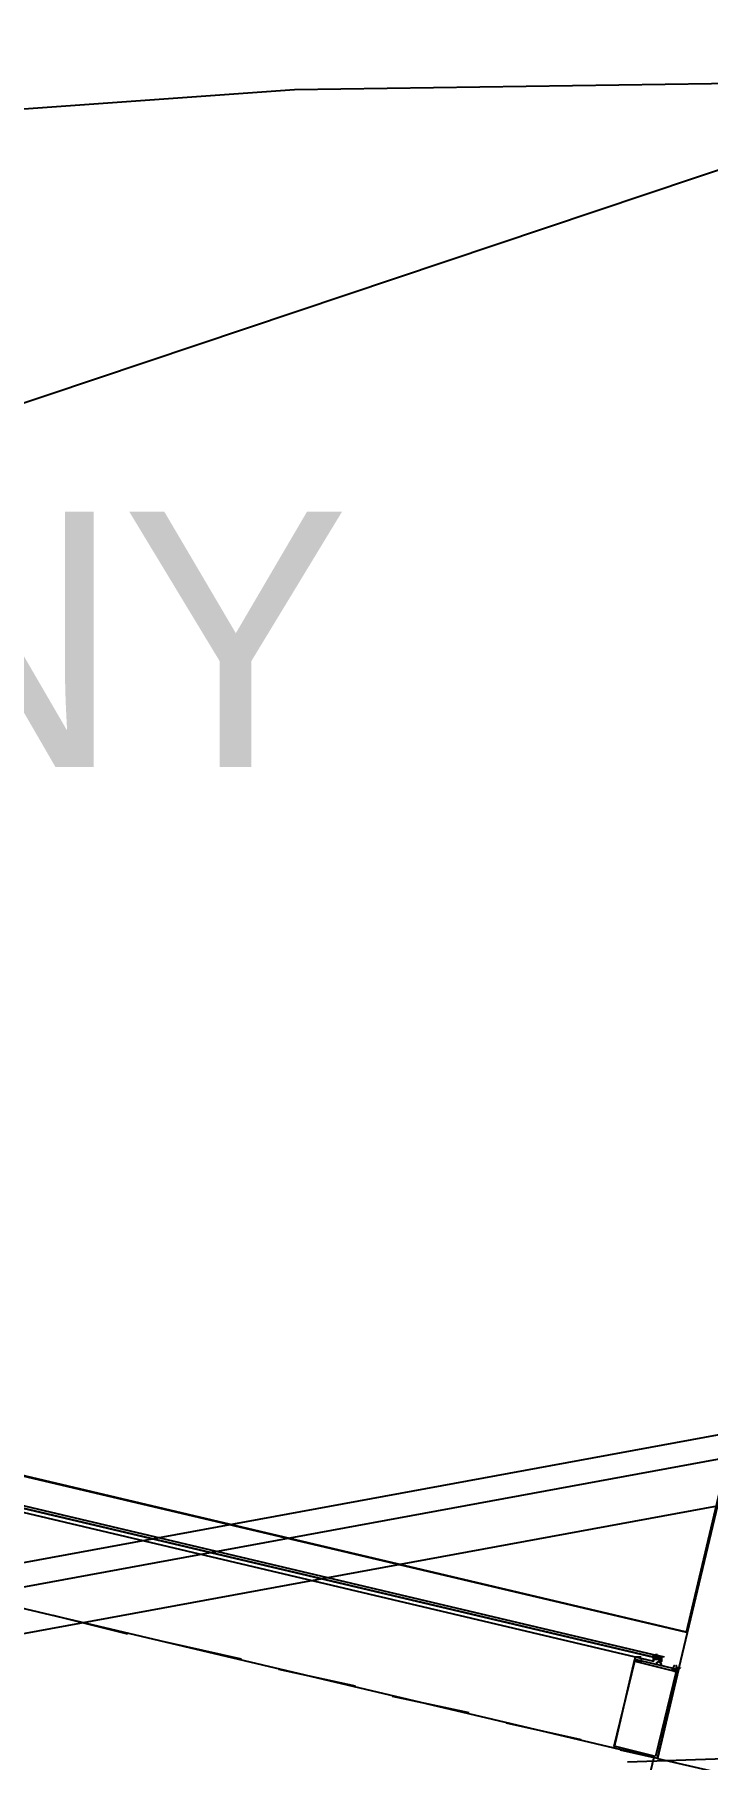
# Model space of a CAD drawing. Header units: feet. Extents: x -84 to 198, y -22 to 181.
# Drawn here: x 86.13 to 90.47, y 149.06 to 160.18 of the extents above; entities that cross this region are included whole.
import ezdxf
from ezdxf.enums import TextEntityAlignment as Align

# ---------------------------------------------------------------- set-up
doc = ezdxf.new("R2010")
doc.units = ezdxf.units.FT
for name, color, linetype in [('A-AREA-UNIDAD', 30, 'CONTINUOUS'), ('A-LINEA', 7, 'CONTINUOUS'), ('A-TEXTO-PDF', 3, 'CONTINUOUS')]:
    doc.layers.add(name, color=color, linetype=linetype)

msp = doc.modelspace()

# ---------------------------------------------------------------- linework, layer by layer
at = {"layer": 'A-AREA-UNIDAD'}
msp.add_lwpolyline([(89.952, 149.0489), (91.52, 149.1022), (92.72, 148.8533), (93.568, 152.4622), (91.808, 152.8889), (91.92, 154.3289), (91.68, 154.4533), (91.68, 155.5378), (92.64, 159.7689), (92.88, 159.8933), (87.808, 159.8222), (83.328, 159.5022), (74.56, 158.2222)], dxfattribs=at)
at = {"layer": 'A-LINEA'}
for p, q in [((93.1212, 160.1706), (36.6895, 141.2395)), ((118.2654, 156.262), (36.6895, 141.2395)), ((118.2654, 156.262), (36.6895, 141.2395)), ((118.2654, 156.262), (36.6895, 141.2395)), ((118.2188, 156.0962), (36.7876, 141.1026)), ((118.1216, 155.7773), (36.9919, 140.8393)), ((90.1467, 149.0711), (91.4533, 154.5778)), ((90.3333, 149.8844), (75.4933, 153.3911)), ((89.8667, 149.1378), (85.52, 150.1644)), ((86.7333, 149.8711), (86.2533, 149.9911)), ((87.4667, 149.7111), (86.9867, 149.8178)), ((90.12, 149.7378), (90.12, 149.7378)), ((90.12, 149.7378), (90.12, 149.7378)), ((90.12, 149.7378), (90.1333, 149.7378)), ((90.12, 149.7378), (90.12, 149.7378)), ((90.12, 149.7378), (90.1333, 149.7378)), ((90.12, 149.7378), (90.12, 149.7244)), ((90.1333, 149.7244), (90.12, 149.7378)), ((90.12, 149.7244), (90.12, 149.7244)), ((90.12, 149.7244), (90.12, 149.7111)), ((90.1333, 149.7244), (90.12, 149.7244)), ((90.12, 149.7244), (90.12, 149.7244)), ((90.12, 149.7244), (90.12, 149.7244)), ((90.12, 149.7244), (90.12, 149.7244)), ((90.12, 149.7244), (90.12, 149.7244)), ((90.12, 149.7244), (90.12, 149.7244)), ((90.12, 149.7244), (90.12, 149.7244)), ((90.1333, 149.7244), (90.12, 149.7244)), ((90.12, 149.7244), (90.12, 149.7244)), ((90.12, 149.7244), (90.12, 149.7244)), ((90.12, 149.7244), (90.12, 149.7244)), ((90.12, 149.7244), (90.12, 149.7244)), ((90.12, 149.7244), (90.12, 149.7244)), ((90.12, 149.7244), (90.12, 149.7244)), ((90.12, 149.7111), (90.12, 149.7111)), ((90.12, 149.7111), (90.12, 149.7111)), ((90.12, 149.7111), (90.12, 149.7111)), ((90.12, 149.7111), (90.12, 149.7111)), ((90.12, 149.7111), (90.12, 149.7111)), ((90.12, 149.7111), (90.12, 149.7111)), ((90.12, 149.7111), (90.12, 149.6978)), ((90.12, 149.7111), (90.12, 149.7111)), ((90.12, 149.7111), (90.12, 149.6978)), ((90.12, 149.7111), (90.12, 149.6978)), ((90.12, 149.7111), (90.12, 149.7111)), ((90.12, 149.7111), (90.12, 149.7111)), ((90.12, 149.7111), (90.12, 149.7111)), ((90.12, 149.7111), (90.12, 149.7111)), ((90.12, 149.7111), (90.12, 149.7111)), ((90.12, 149.7111), (90.12, 149.7111)), ((90.12, 149.7111), (90.1333, 149.7111)), ((90.12, 149.7111), (90.12, 149.7111)), ((90.12, 149.6978), (90.12, 149.6978)), ((90.12, 149.6978), (90.12, 149.6978)), ((90.133, 149.7383), (90.1894, 149.725)), ((90.1333, 149.7378), (90.1333, 149.7378)), ((90.1333, 149.7378), (90.1333, 149.7244)), ((90.1333, 149.7378), (90.1333, 149.7378)), ((90.1333, 149.7378), (90.1333, 149.7378)), ((90.1333, 149.7378), (90.1333, 149.7378)), ((90.1333, 149.7378), (90.1333, 149.7378)), ((90.1333, 149.7378), (90.1333, 149.7378)), ((90.1333, 149.7378), (90.1333, 149.7378)), ((90.1333, 149.7378), (90.1333, 149.7378)), ((90.1333, 149.7378), (90.1333, 149.7378)), ((90.1467, 149.7378), (90.1333, 149.7378)), ((90.1333, 149.7378), (90.1333, 149.7378)), ((90.1333, 149.7378), (90.1333, 149.7378)), ((90.1467, 149.7378), (90.1333, 149.7378)), ((90.1333, 149.7378), (90.1333, 149.7378)), ((90.1333, 149.7378), (90.1333, 149.7378)), ((90.1333, 149.7378), (90.1333, 149.7378)), ((90.1333, 149.7378), (90.1333, 149.7378)), ((90.1333, 149.7378), (90.1333, 149.7378)), ((90.1333, 149.7378), (90.1333, 149.7378)), ((90.1333, 149.7244), (90.1333, 149.7378)), ((90.1333, 149.7378), (90.1333, 149.7378)), ((90.1333, 149.7378), (90.1333, 149.7378)), ((90.1333, 149.7378), (90.1333, 149.7378)), ((90.1333, 149.7378), (90.1333, 149.7378)), ((90.1333, 149.7378), (90.1333, 149.7378)), ((90.1333, 149.7378), (90.1333, 149.7378)), ((90.1333, 149.7244), (90.1333, 149.7244)), ((90.1333, 149.7244), (90.1333, 149.7244)), ((90.1333, 149.7244), (90.1333, 149.7244)), ((90.1333, 149.7244), (90.1333, 149.7244)), ((90.1333, 149.7244), (90.1333, 149.7244)), ((90.1333, 149.7244), (90.1333, 149.7244)), ((90.1333, 149.7244), (90.1333, 149.7244)), ((90.1333, 149.7244), (90.1333, 149.7244)), ((90.1333, 149.7244), (90.1333, 149.7244)), ((90.1333, 149.7244), (90.1333, 149.7111)), ((90.1333, 149.7244), (90.1333, 149.7244)), ((90.1333, 149.7244), (90.1333, 149.7244)), ((90.1333, 149.7244), (90.1333, 149.7111)), ((90.1333, 149.7244), (90.1333, 149.7244)), ((90.1333, 149.7244), (90.1467, 149.7244)), ((90.1333, 149.7244), (90.1333, 149.7244)), ((90.1333, 149.7244), (90.1467, 149.7244)), ((90.1333, 149.7244), (90.1333, 149.7111)), ((90.1333, 149.7244), (90.1333, 149.7244)), ((90.1333, 149.7244), (90.1333, 149.7244)), ((90.1333, 149.7244), (90.1333, 149.7244)), ((90.1333, 149.7244), (90.1333, 149.7244)), ((90.1333, 149.7244), (90.1333, 149.7244)), ((90.1333, 149.7244), (90.1333, 149.7244)), ((90.1333, 149.7244), (90.1333, 149.7244)), ((90.1333, 149.7111), (90.1333, 149.7111)), ((90.1467, 149.7111), (90.1333, 149.7111)), ((90.1333, 149.7111), (90.1333, 149.7111)), ((90.1333, 149.7111), (90.1333, 149.7111)), ((90.1333, 149.7111), (90.1333, 149.7111)), ((90.1333, 149.7111), (90.1333, 149.7111)), ((90.1333, 149.7111), (90.1333, 149.7111)), ((90.1333, 149.7111), (90.1333, 149.7111)), ((90.1333, 149.7111), (90.1333, 149.7111)), ((90.1333, 149.7111), (90.1333, 149.7111)), ((90.1333, 149.7111), (90.1333, 149.7111)), ((90.1333, 149.7111), (90.1333, 149.7111)), ((90.1333, 149.7111), (90.1333, 149.7111)), ((90.1333, 149.7111), (90.1333, 149.7111)), ((90.1333, 149.7111), (90.1333, 149.7111)), ((90.1333, 149.7111), (90.1333, 149.7111)), ((90.1333, 149.7111), (90.1333, 149.7111)), ((90.1333, 149.7111), (90.1467, 149.7111)), ((90.1333, 149.7111), (90.1333, 149.7111)), ((90.1333, 149.7111), (90.1333, 149.7111)), ((90.1467, 149.7111), (90.1333, 149.7111)), ((90.1333, 149.7111), (90.1333, 149.7111)), ((90.1333, 149.7111), (90.1333, 149.7111)), ((90.1333, 149.7111), (90.1333, 149.7111)), ((90.1467, 149.7378), (90.1467, 149.7244)), ((90.1467, 149.7378), (90.1467, 149.7378)), ((90.1467, 149.7378), (90.1467, 149.7378)), ((90.1467, 149.7378), (90.1467, 149.7378)), ((90.1467, 149.7378), (90.1467, 149.7378)), ((90.1467, 149.7378), (90.1467, 149.7378)), ((90.1467, 149.7244), (90.1467, 149.7244)), ((90.16, 149.7244), (90.1467, 149.7244)), ((90.1467, 149.7244), (90.1467, 149.7244)), ((90.1467, 149.7244), (90.1467, 149.7244)), ((90.1467, 149.7244), (90.1467, 149.7244)), ((90.1467, 149.7244), (90.1467, 149.7244)), ((90.1467, 149.7244), (90.1467, 149.7244)), ((90.1467, 149.7244), (90.1467, 149.7244)), ((90.1467, 149.7244), (90.1467, 149.7244)), ((90.1467, 149.7244), (90.1467, 149.7244)), ((90.1467, 149.7244), (90.1467, 149.7244)), ((90.1467, 149.7244), (90.1467, 149.7244)), ((90.1467, 149.7244), (90.1467, 149.7244)), ((90.1467, 149.7244), (90.1467, 149.7244)), ((90.1467, 149.7244), (90.1467, 149.7244)), ((90.1467, 149.7244), (90.1467, 149.7244)), ((90.1467, 149.7244), (90.1467, 149.7244)), ((90.1467, 149.7244), (90.1467, 149.7244)), ((90.1467, 149.7244), (90.1467, 149.7244)), ((90.1467, 149.7244), (90.1467, 149.7244)), ((90.1467, 149.7244), (90.1467, 149.7244)), ((90.1467, 149.7244), (90.1467, 149.7244)), ((90.1467, 149.7244), (90.1467, 149.7244)), ((90.1467, 149.7244), (90.16, 149.7244)), ((90.1467, 149.7244), (90.1467, 149.7244)), ((90.1467, 149.7244), (90.1467, 149.7244)), ((90.1467, 149.7244), (90.16, 149.7244)), ((90.1467, 149.7244), (90.16, 149.7244)), ((90.1467, 149.7111), (90.1467, 149.7244)), ((90.1467, 149.7244), (90.1467, 149.7244)), ((90.16, 149.7244), (90.1467, 149.7244)), ((90.1467, 149.7111), (90.1467, 149.7244)), ((90.1467, 149.7244), (90.1467, 149.7244)), ((90.1467, 149.7244), (90.1467, 149.7244)), ((90.1467, 149.7111), (90.1467, 149.7111)), ((90.1467, 149.7111), (90.1467, 149.7111)), ((90.1467, 149.7111), (90.1467, 149.7111)), ((90.1467, 149.7111), (90.1467, 149.7111)), ((90.1467, 149.7111), (90.1467, 149.7111)), ((90.1467, 149.7111), (90.1467, 149.7111)), ((90.1467, 149.7111), (90.16, 149.7111)), ((90.1467, 149.7111), (90.1467, 149.7111)), ((90.16, 149.7244), (90.16, 149.7244)), ((90.16, 149.7244), (90.16, 149.7244)), ((90.16, 149.7244), (90.16, 149.7244)), ((90.16, 149.7244), (90.16, 149.7244)), ((90.16, 149.7244), (90.16, 149.7244)), ((90.16, 149.7244), (90.16, 149.7244)), ((90.16, 149.7244), (90.16, 149.7244)), ((90.16, 149.7244), (90.16, 149.7244)), ((90.16, 149.7244), (90.16, 149.7244)), ((90.1733, 149.7244), (90.16, 149.7244)), ((90.16, 149.7244), (90.16, 149.7111)), ((90.16, 149.7111), (90.16, 149.7244)), ((90.1733, 149.7244), (90.16, 149.7244)), ((90.16, 149.7244), (90.16, 149.7244)), ((90.16, 149.7244), (90.16, 149.7111)), ((90.1733, 149.7244), (90.16, 149.7244)), ((90.16, 149.7244), (90.16, 149.7244)), ((90.16, 149.7244), (90.16, 149.7244)), ((90.16, 149.7244), (90.16, 149.7244)), ((90.16, 149.7244), (90.16, 149.7244)), ((90.16, 149.7244), (90.16, 149.7244)), ((90.16, 149.7244), (90.16, 149.7244)), ((90.16, 149.7244), (90.16, 149.7244)), ((90.16, 149.7244), (90.1733, 149.7244)), ((90.16, 149.7244), (90.16, 149.7244)), ((90.16, 149.7244), (90.16, 149.7244)), ((90.16, 149.7244), (90.16, 149.7244)), ((90.16, 149.7244), (90.16, 149.7244)), ((90.1733, 149.7111), (90.16, 149.7111)), ((90.16, 149.7111), (90.16, 149.7111)), ((90.16, 149.7111), (90.16, 149.6978)), ((90.16, 149.7111), (90.16, 149.7111)), ((90.16, 149.7111), (90.16, 149.7111)), ((90.1733, 149.7111), (90.16, 149.7111)), ((90.16, 149.7111), (90.16, 149.7111)), ((90.16, 149.7111), (90.16, 149.7111)), ((90.16, 149.7111), (90.16, 149.7111)), ((90.16, 149.7111), (90.16, 149.7111)), ((90.16, 149.7111), (90.16, 149.7111)), ((90.16, 149.7111), (90.16, 149.7111)), ((90.16, 149.7111), (90.16, 149.7111)), ((90.16, 149.7111), (90.16, 149.7111)), ((90.16, 149.7111), (90.16, 149.7111)), ((90.16, 149.7111), (90.16, 149.7111)), ((90.16, 149.7111), (90.16, 149.7111)), ((90.16, 149.7111), (90.16, 149.7111)), ((90.16, 149.7111), (90.16, 149.7111)), ((90.16, 149.7111), (90.16, 149.7111)), ((90.16, 149.7111), (90.16, 149.7111)), ((90.16, 149.7111), (90.16, 149.7111)), ((90.16, 149.7111), (90.16, 149.7111)), ((90.16, 149.6978), (90.16, 149.6978)), ((90.1733, 149.6978), (90.16, 149.6978)), ((90.1733, 149.6978), (90.16, 149.6978)), ((90.16, 149.6978), (90.16, 149.6978)), ((90.16, 149.6978), (90.16, 149.6978)), ((90.16, 149.6978), (90.16, 149.6978)), ((90.16, 149.6978), (90.16, 149.6978)), ((90.16, 149.6978), (90.16, 149.6978)), ((90.16, 149.6978), (90.1733, 149.6978)), ((90.16, 149.6978), (90.16, 149.6978)), ((90.16, 149.6978), (90.16, 149.6978)), ((90.16, 149.6978), (90.16, 149.6978)), ((90.16, 149.6978), (90.16, 149.6978)), ((90.16, 149.6978), (90.1733, 149.6978)), ((90.16, 149.6978), (90.16, 149.6978)), ((90.16, 149.6978), (90.1733, 149.6978)), ((90.1733, 149.7244), (90.1733, 149.7244)), ((90.1733, 149.7244), (90.1733, 149.7244)), ((90.1733, 149.7244), (90.1733, 149.7244)), ((90.1733, 149.7244), (90.1733, 149.7244)), ((90.1733, 149.7244), (90.1733, 149.7244)), ((90.1733, 149.7244), (90.1733, 149.7244)), ((90.1733, 149.7244), (90.1733, 149.7244)), ((90.1733, 149.7244), (90.1733, 149.7244)), ((90.1733, 149.7244), (90.1733, 149.7244)), ((90.1733, 149.7244), (90.1733, 149.7244)), ((90.1733, 149.7244), (90.1733, 149.7244)), ((90.1733, 149.7244), (90.1733, 149.7244)), ((90.1733, 149.7244), (90.1733, 149.7244)), ((90.1733, 149.7111), (90.1733, 149.7111)), ((90.1733, 149.7111), (90.1733, 149.7111)), ((90.1733, 149.7111), (90.1733, 149.7111)), ((90.1733, 149.7111), (90.1733, 149.7111)), ((90.1733, 149.7111), (90.1733, 149.7111)), ((90.1733, 149.7111), (90.1733, 149.7111)), ((90.1733, 149.7111), (90.1733, 149.7111)), ((90.1733, 149.7111), (90.1733, 149.7111)), ((90.1733, 149.7111), (90.1733, 149.7111)), ((90.1733, 149.7111), (90.1733, 149.7111)), ((90.1733, 149.7111), (90.1733, 149.7111)), ((90.1733, 149.7111), (90.1733, 149.7111)), ((90.1733, 149.7111), (90.1733, 149.7111)), ((90.1733, 149.7111), (90.1733, 149.7111)), ((90.1733, 149.7111), (90.1733, 149.7111)), ((90.1733, 149.7111), (90.1733, 149.7111)), ((90.1733, 149.7111), (90.1733, 149.7111)), ((90.1733, 149.7111), (90.1733, 149.7111)), ((90.1733, 149.6978), (90.1733, 149.6978)), ((90.1733, 149.6978), (90.1733, 149.6978)), ((90.1733, 149.6978), (90.1733, 149.6978)), ((90.1733, 149.6978), (90.1733, 149.6978)), ((88.2, 149.5378), (87.7067, 149.6444)), ((90.16, 149.6844), (90.16, 149.6844)), ((90.16, 149.6844), (90.16, 149.6844)), ((90.16, 149.6844), (90.16, 149.6844)), ((88.9333, 149.3644), (88.44, 149.4711)), ((89.6533, 149.1911), (89.1733, 149.2978)), ((90.1467, 149.0711), (89.9067, 149.1244)), ((90.1467, 149.0711), (90.7867, 148.9244))]:
    msp.add_line(p, q, dxfattribs=at)
for points in [[(73.8267, 153.0711), (75.3733, 153.4178), (81.5467, 151.9644), (83.3067, 151.5511), (85.9733, 150.9111), (90.3333, 149.8844), (91.0267, 152.8178), (91.4533, 154.5778), (91.7733, 154.5111), (93.12, 160.1778)], [(90.12, 149.7378), (85.56, 150.8178), (85.5467, 150.8044), (90.12, 149.7244), (90.12, 149.7378)], [(90.12, 149.7111), (90.12, 149.7244), (85.5467, 150.8044), (85.5467, 150.7778), (90.12, 149.6978), (90.12, 149.7111)], [(90.1467, 149.0711), (89.8667, 149.1378), (90, 149.7111), (90.28, 149.6444), (90.1467, 149.0711)], [(90.1333, 149.0844), (89.8667, 149.1511), (90, 149.6978), (90.2667, 149.6311), (90.1333, 149.0844)], [(90.0267, 149.7244), (90.0133, 149.7244), (90.0133, 149.7244), (90, 149.7244), (90, 149.7244), (90, 149.7244), (90, 149.7111), (90, 149.7111), (90, 149.6978), (90, 149.6978), (90, 149.6978), (90, 149.6978), (90, 149.6978), (90, 149.6978)], [(90.04, 149.7111), (90.04, 149.7111), (90.04, 149.6978), (90.04, 149.6978), (90.0133, 149.6978), (90.0133, 149.6978), (90.0133, 149.6978), (90.0133, 149.6978), (90.0133, 149.6978), (90.0133, 149.6978), (90.0133, 149.6978)], [(90.04, 149.7244), (90.0267, 149.7244), (90.0267, 149.7244)], [(90.12, 149.6978), (90.12, 149.7111), (90.12, 149.7244), (90.12, 149.7378)], [(90.1333, 149.7244), (90.1333, 149.7244), (90.1333, 149.7111), (90.1333, 149.7111)], [(90.1728, 149.6732), (90.1585, 149.6971), (90.1342, 149.6835)], [(90.1733, 149.7111), (90.16, 149.7111), (90.16, 149.7244)], [(90.16, 149.6844), (90.1733, 149.6978), (90.1733, 149.7111), (90.1733, 149.7244), (90.1733, 149.7244)], [(90.2533, 149.6711), (90.2533, 149.6711), (90.2533, 149.6711), (90.2533, 149.6711), (90.24, 149.6444), (90.24, 149.6444), (90.2533, 149.6444), (90.2533, 149.6444), (90.2533, 149.6444), (90.2533, 149.6444), (90.2533, 149.6311), (90.2533, 149.6311)], [(90.2533, 149.6311), (90.2667, 149.6444), (90.2667, 149.6444)], [(90.2667, 149.6711), (90.2667, 149.6711), (90.2667, 149.6578), (90.28, 149.6578), (90.28, 149.6578)], [(90.2667, 149.6311), (90.2667, 149.6311), (90.2667, 149.6311), (90.2667, 149.6311), (90.2667, 149.6311), (90.2667, 149.6444), (90.2667, 149.6444), (90.28, 149.6444), (90.28, 149.6444), (90.2933, 149.6578), (90.2933, 149.6578)], [(90.2667, 149.6444), (90.2667, 149.6311), (90.2667, 149.6311)], [(90.12, 149.0711), (86.2533, 132.6844), (85.3467, 128.8844)]]:
    msp.add_lwpolyline(points, dxfattribs=at)
msp.add_lwpolyline([(90.0133, 149.6978), (90.0133, 149.6978), (90.0133, 149.6978), (90.0133, 149.6978)], close=True, dxfattribs=at)

# ---------------------------------------------------------------- texts
at = {"layer": 'A-TEXTO-PDF'}
msp.add_text('BALCONY', height=1.646, dxfattribs=at).set_placement((82.9031, 155.4585), align=Align.CENTER)

doc.saveas('drawing.dxf')
